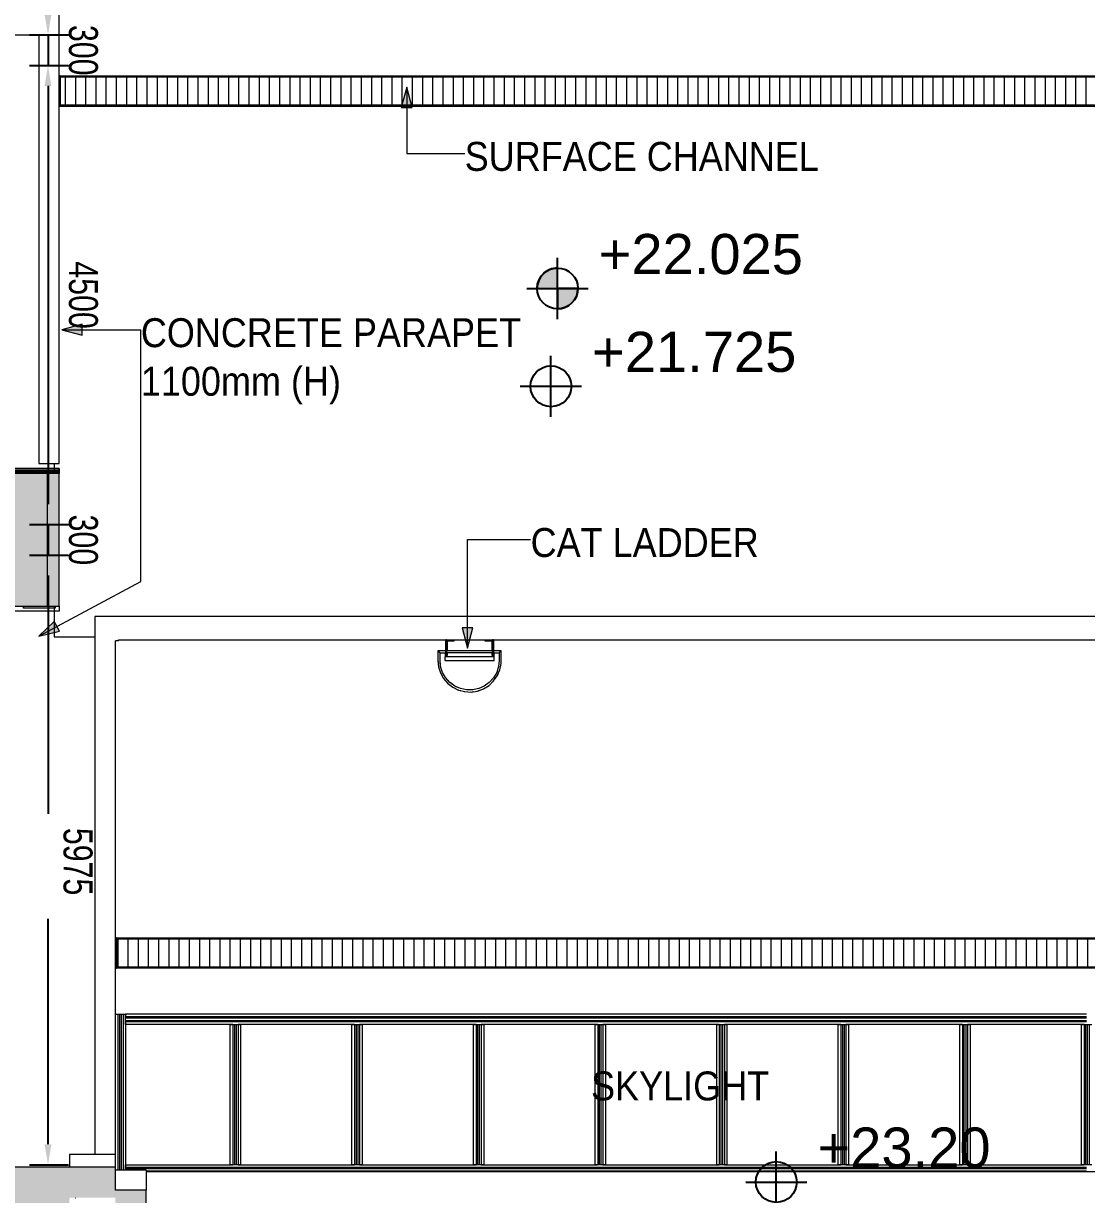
# Model space of a CAD drawing. Header units: millimetres. Extents: x 4021 to 183614, y -11746 to 71065.
# Drawn here: x 62988 to 73404, y 34139 to 45620 of the extents above; entities that cross this region are included whole.
import ezdxf

# ---------------------------------------------------------------- set-up
doc = ezdxf.new("R2010")
doc.units = ezdxf.units.MM
for name, color, linetype, lineweight in [('A-ANNO-DIMS', 211, 'Continuous', 5), ('A-ANNO-NOTE', 131, 'Continuous', 25), ('A-COLS', 52, 'Continuous', 20), ('A-DETL-GENF', 92, 'Continuous', 20), ('A-DETL-THIN', 151, 'Continuous', 9), ('A-FLOR', 192, 'Continuous', 9), ('A-GLAZ-CURT', 52, 'Continuous', 20), ('A-GLAZ-CWMG', 51, 'Continuous', 20), ('A-ROOF', 132, 'Continuous', 9), ('G-ANNO-TEXT', 231, 'Continuous', 5), ('Q-CASE', 31, 'Continuous', 20)]:
    doc.layers.add(name, color=color, linetype=linetype, lineweight=lineweight)
doc.styles.add('Arial', font='arial.ttf', dxfattribs={"height": 393.413174})
doc.styles.add('Swis721 BT_1', font='swiss.ttf', dxfattribs={"width": 0.89, "height": 283.821263})
doc.styles.add('Swis721 BT_3', font='swiss.ttf', dxfattribs={"width": 0.75, "height": 283.821263})
doc.dimstyles.new('DLN_1_5mm', dxfattribs={"dimscale": 304.8, "dimtxt": 300, "dimasz": 0.656168, "dimexe": 0.656168, "dimexo": 0.0625, "dimgap": 0.656168, "dimtad": 1, "dimdec": 0, "dimzin": 0, "dimdsep": 46, "dimtxsty": 'Swis721 BT_3', "dimsah": 1, "dimcen": 0.09, "dimadec": 0, "dimazin": 0, "dimtfac": 1, "dimtdec": 4, "dimtix": 1, "dimtmove": 0, "dimatfit": 3, "dimfxl": 0.656168, "dimfxlon": 1, "dimtvp": 1, "dimtolj": 1, "dimtzin": 0, "dimarcsym": 2})
doc.dimstyles.new('DLN_1_5mm_6', dxfattribs={"dimscale": 304.8, "dimtxt": 300, "dimasz": 0.656168, "dimexe": 0.656168, "dimexo": 0.0625, "dimgap": 0.656168, "dimtad": 1, "dimdec": 0, "dimzin": 0, "dimdsep": 46, "dimtxsty": 'Swis721 BT_3', "dimsah": 1, "dimcen": 0.09, "dimadec": 0, "dimazin": 0, "dimtfac": 1, "dimtdec": 4, "dimtix": 1, "dimtmove": 2, "dimatfit": 3, "dimfxl": 0.656168, "dimfxlon": 1, "dimtvp": 1, "dimtolj": 1, "dimtzin": 0, "dimarcsym": 2})

# ---------------------------------------------------------------- blocks, each defined once
blk = doc.blocks.new('Rectangular Mullion - DLN_FRAME-12654483-Copy of COLOUR_R_F')
at = {"layer": 'A-GLAZ-CWMG', "lineweight": 15}
for p, q in [((63889, 35907), (63914, 35907)), ((63914, 35907), (63929, 35907)), ((63914, 35907), (63914, 34379)), ((63929, 35907), (63949, 35907)), ((63929, 35907), (63929, 34379)), ((63949, 35907), (63964, 35907)), ((63949, 34379), (63949, 35907)), ((63964, 35907), (63989, 35907)), ((63964, 35907), (63964, 34379)), ((63989, 35907), (63989, 35882)), ((63989, 35832), (63989, 35807)), ((63989, 34432), (63989, 34407))]:
    blk.add_line(p, q, dxfattribs=at)
blk = doc.blocks.new('System Panel - _DLN__12_12mm laminated clear glass 3-12654484-Copy of COLOUR_R_F')
at = {"layer": 'A-GLAZ-CURT', "lineweight": 15}
for p, q in [((82883, 35807), (81792, 35807)), ((81792, 35807), (81792, 34432)), ((82883, 34432), (82883, 35807)), ((81792, 34432), (82883, 34432))]:
    blk.add_line(p, q, dxfattribs=at)
blk = doc.blocks.new('Rectangular Mullion - DLN_FRAME-11282504-Copy of COLOUR_R_F')
at = {"layer": 'A-GLAZ-CWMG', "lineweight": 15}
for p, q in [((81742, 34407), (82933, 34407)), ((82933, 34392), (81742, 34392)), ((81742, 34372), (82933, 34372)), ((81767, 34432), (81792, 34432)), ((82883, 34432), (82908, 34432))]:
    blk.add_line(p, q, dxfattribs=at)
blk = doc.blocks.new('Rectangular Mullion - DLN_FRAME-12654481-Copy of COLOUR_R_F')
at = {"layer": 'A-GLAZ-CWMG', "lineweight": 15}
for p, q in [((81692, 35807), (81717, 35807)), ((81717, 35807), (81732, 35807)), ((81717, 35807), (81717, 34432)), ((81732, 35807), (81752, 35807)), ((81732, 35807), (81732, 34432)), ((81752, 35807), (81767, 35807)), ((81752, 34432), (81752, 35807)), ((81767, 35807), (81792, 35807)), ((81767, 35807), (81767, 34432)), ((81717, 34432), (81692, 34432)), ((81732, 34432), (81717, 34432)), ((81752, 34432), (81732, 34432)), ((81767, 34432), (81752, 34432)), ((81792, 34432), (81767, 34432))]:
    blk.add_line(p, q, dxfattribs=at)
blk = doc.blocks.new('System Panel - _DLN__12_12mm laminated clear glass 3-13211190-Copy of COLOUR_R_F')
at = {"layer": 'A-GLAZ-CURT', "lineweight": 15}
for p, q in [((65015, 35807), (63989, 35807)), ((63989, 35807), (63989, 34432)), ((65015, 34432), (65015, 35807)), ((63989, 34432), (65015, 34432))]:
    blk.add_line(p, q, dxfattribs=at)
blk = doc.blocks.new('Rectangular Mullion - DLN_FRAME-V3-Copy of COLOUR_R_F')
at = {"layer": 'A-GLAZ-CWMG', "lineweight": 15}
for p, q in [((68639, 34407), (69830, 34407)), ((69830, 34392), (68639, 34392)), ((68639, 34372), (69830, 34372)), ((68664, 34432), (68689, 34432)), ((69780, 34432), (69805, 34432))]:
    blk.add_line(p, q, dxfattribs=at)
blk = doc.blocks.new('Rectangular Mullion - DLN_FRAME-13211191-Copy of COLOUR_R_F')
at = {"layer": 'A-GLAZ-CWMG', "lineweight": 15}
for p, q in [((63989, 34407), (63989, 34432)), ((63989, 34392), (63989, 34407)), ((63989, 34407), (65065, 34407)), ((63989, 34379), (63989, 34392)), ((65065, 34392), (63989, 34392)), ((64189, 34372), (65065, 34372)), ((65015, 34432), (65040, 34432))]:
    blk.add_line(p, q, dxfattribs=at)
blk = doc.blocks.new('Rectangular Mullion - DLN_FRAME-V1-Copy of COLOUR_R_F')
at = {"layer": 'A-GLAZ-CWMG', "lineweight": 15}
for p, q in [((80551, 35907), (79360, 35907)), ((80551, 35882), (79360, 35882)), ((80551, 35867), (79360, 35867)), ((79360, 35847), (80551, 35847)), ((80551, 35832), (79360, 35832)), ((79410, 35807), (79385, 35807)), ((80526, 35807), (80501, 35807))]:
    blk.add_line(p, q, dxfattribs=at)
blk = doc.blocks.new('Rectangular Mullion - DLN_FRAME-V4-Copy of COLOUR_R_F')
at = {"layer": 'A-GLAZ-CWMG', "lineweight": 15}
for p, q in [((69830, 35907), (68639, 35907)), ((69830, 35882), (68639, 35882)), ((69830, 35867), (68639, 35867)), ((68639, 35847), (69830, 35847)), ((69830, 35832), (68639, 35832)), ((68689, 35807), (68664, 35807)), ((69805, 35807), (69780, 35807))]:
    blk.add_line(p, q, dxfattribs=at)
blk = doc.blocks.new('Rectangular Mullion - DLN_FRAME-13211192-Copy of COLOUR_R_F')
at = {"layer": 'A-GLAZ-CWMG', "lineweight": 15}
for p, q in [((63989, 35882), (63989, 35907)), ((65065, 35907), (63989, 35907)), ((63989, 35867), (63989, 35882)), ((65065, 35882), (63989, 35882)), ((63989, 35847), (63989, 35867)), ((65065, 35867), (63989, 35867)), ((63989, 35832), (63989, 35847)), ((63989, 35847), (65065, 35847)), ((63989, 35807), (63989, 35832)), ((65065, 35832), (63989, 35832)), ((65040, 35807), (65015, 35807))]:
    blk.add_line(p, q, dxfattribs=at)
blk = doc.blocks.new('DLN-Surface Channel-L1 - 300x200 _WD_-16641021-Copy of COLOUR_R_F')
at = {"layer": 'Q-CASE', "lineweight": 9}
h = blk.add_hatch(dxfattribs=at)
h.set_pattern_fill('FP_1', color=256, style=0, pattern_type=2)
h.set_pattern_definition([(270, (15, 0), (-100, -6e-15), [])])
h.paths.add_polyline_path([(-20290, 15), (15, 15), (285, 285), (-20290, 285)], flags=0)
at = {"layer": 'Q-CASE'}
for p, q in [((-20290, 300), (-20300, 300)), ((-20290, 300), (-20290, 0)), ((-20290, 290), (-20290, 300)), ((-20290, 300), (300, 300)), ((-20290, 290), (290, 290)), ((285, 285), (-20290, 285)), ((-20290, 285), (-20290, 15)), ((-20300, 0), (-20290, 0)), ((-20290, 15), (15, 15)), ((-20290, 0), (-20290, 10)), ((-20290, 10), (10, 10)), ((0, 0), (-20290, 0))]:
    blk.add_line(p, q, dxfattribs=at)
blk = doc.blocks.new('DLN-Surface Channel-S1 - 300x150 _WD_-10711974-Copy of COLOUR_R_F')
at = {"layer": 'Q-CASE', "lineweight": 9}
h = blk.add_hatch(dxfattribs=at)
h.set_pattern_fill('FP_3', color=256, style=0, pattern_type=2)
h.set_pattern_definition([(270, (0, 609.6), (100, 6e-15), [])])
h.paths.add_polyline_path([(-11440, -135), (11440, -135), (11440, 135), (-11440, 135)], flags=0)
at = {"layer": 'Q-CASE'}
for p, q in [((-11440, 150), (-11450, 150)), ((-11440, 150), (-11440, -150)), ((-11440, 140), (-11440, 150)), ((-11440, 150), (11440, 150)), ((-11440, 140), (11440, 140)), ((-11440, -135), (-11440, 135)), ((11440, 135), (-11440, 135)), ((-11450, -150), (-11440, -150)), ((-11440, -135), (11440, -135)), ((-11440, -150), (-11440, -140)), ((11440, -140), (-11440, -140)), ((-11440, -150), (11440, -150))]:
    blk.add_line(p, q, dxfattribs=at)
blk = doc.blocks.new('Roofs 2 - Roofs 1-6526788-Copy of COLOUR_R_F')
at = {"layer": 'A-ROOF'}
for p, q in [((64189, 34379), (63889, 34379)), ((64189, 34379), (64189, 34182)), ((63889, 33907), (63889, 31082)), ((64189, 33907), (64189, 30632)), ((64189, 30632), (63889, 30632))]:
    blk.add_line(p, q, dxfattribs=at)
blk = doc.blocks.new('Rectangular Mullion - DLN_6 x 40mm _WD_-12579959-Copy of COLOUR_R_F')
at = {"layer": 'A-GLAZ-CWMG'}
for p, q in [((62989, 41227), (62989, 41207)), ((62989, 41207), (62989, 41227)), ((62989, 41227), (63199, 41227)), ((63199, 41227), (62989, 41227)), ((63199, 41227), (63199, 41207)), ((63199, 41207), (63199, 41227))]:
    blk.add_line(p, q, dxfattribs=at)
blk = doc.blocks.new('Rectangular Mullion - DLN_6 x 40mm _WD_-18401393-Copy of COLOUR_R_F')
at = {"layer": 'A-GLAZ-CWMG'}
for p, q in [((62989, 39907), (62989, 39887)), ((62989, 39887), (62989, 39907)), ((63299, 39887), (62989, 39887)), ((63299, 39887), (62989, 39887)), ((63299, 39907), (63299, 39887)), ((63299, 39887), (63299, 39907))]:
    blk.add_line(p, q, dxfattribs=at)
blk = doc.blocks.new('Floors 1 - Floors 1-12654127-Copy of COLOUR_R_F')
at = {"layer": 'A-FLOR'}
for p, q in [((60647, 41257), (60647, 41227)), ((60647, 41227), (60647, 41257)), ((63339, 41257), (60647, 41257)), ((60647, 41257), (63339, 41257)), ((60647, 41227), (60647, 41240)), ((60647, 41240), (60647, 41230)), ((60647, 41240), (63289, 41240)), ((60647, 41240), (63339, 41240)), ((60647, 41230), (60647, 41227)), ((60647, 41230), (60647, 41227)), ((60647, 41227), (60647, 41230)), ((63289, 41230), (60647, 41230)), ((60647, 41230), (63339, 41230)), ((60647, 41227), (60647, 41217)), ((60647, 41217), (60647, 41227)), ((60647, 41227), (60647, 41217)), ((60647, 41207), (60647, 41227)), ((60647, 41227), (60647, 41217)), ((60647, 41217), (60647, 41227)), ((60647, 41217), (60647, 41207)), ((60647, 41217), (60647, 41207)), ((60647, 41207), (60647, 41217)), ((60647, 41217), (60689, 41217)), ((60647, 41217), (60689, 41217)), ((60689, 41217), (60729, 41217)), ((60689, 41217), (60729, 41217)), ((60729, 41217), (61549, 41217)), ((60729, 41217), (61549, 41217)), ((61549, 41217), (61589, 41217)), ((61549, 41217), (61589, 41217)), ((61589, 41217), (62249, 41217)), ((61589, 41217), (62249, 41217)), ((62249, 41217), (62289, 41217)), ((62249, 41217), (62289, 41217)), ((62289, 41217), (62949, 41217)), ((62289, 41217), (62949, 41217)), ((62949, 41217), (62989, 41217)), ((62949, 41217), (62989, 41217)), ((62989, 41217), (63199, 41217)), ((62989, 41217), (63199, 41217)), ((63199, 41217), (63339, 41217)), ((63199, 41217), (63339, 41217)), ((63339, 41257), (63339, 41207)), ((63339, 41217), (63339, 41257)), ((63339, 41240), (63339, 41217)), ((63339, 41217), (63339, 41230)), ((63339, 41207), (63339, 41217))]:
    blk.add_line(p, q, dxfattribs=at)
blk = doc.blocks.new('DLN_Cat Ladder - 750x750x3150 _WDH_-14687367-Copy of COLOUR_R_F')
at = {"layer": 'Q-CASE', "lineweight": 15}
for p, q in [((-189, -699), (-189, -600)), ((-180, -600), (-189, -600)), ((-180, -600), (-180, -699)), ((-171, -708), (-171, -609)), ((-171, -609), (-105, -609)), ((-105, -609), (-105, -600)), ((195, -600), (195, -609)), ((195, -609), (261, -609)), ((261, -609), (261, -708)), ((270, -699), (270, -600)), ((279, -600), (270, -600)), ((279, -600), (279, -699)), ((-265, -707), (-265, -802)), ((-189, -707), (-265, -707)), ((-265, -802), (-261, -840)), ((-265, -802), (-261, -840)), ((-265, -802), (-261, -840)), ((-265, -802), (-261, -840)), ((-265, -802), (-261, -840)), ((-265, -802), (-261, -840)), ((-265, -802), (-261, -840)), ((-265, -802), (-261, -840)), ((-265, -802), (-261, -840)), ((-245, -802), (-245, -727)), ((-245, -727), (-189, -727)), ((-241, -844), (-245, -802)), ((-241, -844), (-245, -802)), ((-241, -844), (-245, -802)), ((-241, -844), (-245, -802)), ((-241, -844), (-245, -802)), ((-241, -844), (-245, -802)), ((-241, -844), (-245, -802)), ((-241, -844), (-245, -802)), ((-241, -844), (-245, -802)), ((287, -767), (-197, -767)), ((-197, -767), (-197, -802)), ((-197, -802), (287, -802)), ((-194, -727), (-194, -767)), ((-189, -749), (-189, -699)), ((-189, -748), (-189, -767)), ((-189, -749), (-180, -749)), ((-180, -699), (-180, -749)), ((270, -707), (-180, -707)), ((-180, -726), (270, -726)), ((-180, -748), (-180, -749)), ((-180, -749), (-171, -749)), ((-171, -749), (-171, -726)), ((261, -726), (261, -749)), ((261, -749), (270, -749)), ((270, -749), (270, -699)), ((270, -749), (270, -748)), ((270, -749), (279, -749)), ((279, -699), (279, -749)), ((355, -707), (279, -707)), ((279, -727), (335, -727)), ((279, -727), (335, -727)), ((279, -727), (335, -727)), ((279, -727), (335, -727)), ((279, -727), (335, -727)), ((279, -727), (335, -727)), ((279, -727), (335, -727)), ((279, -727), (335, -727)), ((279, -727), (335, -727)), ((279, -727), (335, -727)), ((279, -767), (279, -748)), ((284, -767), (284, -727)), ((287, -802), (287, -767)), ((335, -802), (328, -862)), ((335, -802), (328, -862)), ((335, -802), (328, -862)), ((335, -802), (328, -862)), ((335, -802), (328, -862)), ((335, -802), (328, -862)), ((335, -802), (328, -862)), ((335, -802), (328, -862)), ((335, -802), (328, -862)), ((335, -727), (335, -802)), ((355, -802), (355, -707)), ((-259, -864), (-253, -883)), ((-259, -864), (-253, -883)), ((-259, -864), (-253, -883)), ((-259, -864), (-253, -883)), ((-259, -864), (-253, -883)), ((-259, -864), (-253, -883)), ((-259, -864), (-253, -883)), ((-259, -864), (-253, -883)), ((-259, -864), (-253, -883)), ((-229, -892), (-239, -862)), ((-229, -892), (-239, -862)), ((-229, -892), (-239, -862)), ((-229, -892), (-239, -862)), ((-229, -892), (-239, -862)), ((-229, -892), (-239, -862)), ((-229, -892), (-239, -862)), ((-229, -892), (-239, -862)), ((-229, -892), (-239, -862)), ((-240, -924), (-229, -944)), ((-240, -924), (-229, -944)), ((-240, -924), (-229, -944)), ((-240, -924), (-229, -944)), ((-240, -924), (-229, -944)), ((-240, -924), (-229, -944)), ((-240, -924), (-229, -944)), ((-240, -924), (-229, -944)), ((-240, -924), (-229, -944)), ((-205, -947), (-220, -919)), ((-205, -947), (-220, -919)), ((-205, -947), (-220, -919)), ((-205, -947), (-220, -919)), ((-205, -947), (-220, -919)), ((-205, -947), (-220, -919)), ((-205, -947), (-220, -919)), ((-205, -947), (-220, -919)), ((-205, -947), (-220, -919)), ((-169, -996), (-190, -972)), ((-169, -996), (-190, -972)), ((-169, -996), (-190, -972)), ((-169, -996), (-190, -972)), ((-169, -996), (-190, -972)), ((-169, -996), (-190, -972)), ((-169, -996), (-190, -972)), ((-169, -996), (-190, -972)), ((-169, -996), (-190, -972)), ((-124, -1036), (-150, -1017)), ((-124, -1036), (-150, -1017)), ((-124, -1036), (-150, -1017)), ((-124, -1036), (-150, -1017)), ((-124, -1036), (-150, -1017)), ((-124, -1036), (-150, -1017)), ((-124, -1036), (-150, -1017)), ((-124, -1036), (-150, -1017)), ((-124, -1036), (-150, -1017)), ((238, -1018), (189, -1053)), ((238, -1018), (189, -1053)), ((238, -1018), (189, -1053)), ((238, -1018), (189, -1053)), ((238, -1018), (189, -1053)), ((238, -1018), (189, -1053)), ((238, -1018), (189, -1053)), ((238, -1018), (189, -1053)), ((238, -1018), (189, -1053)), ((-72, -1066), (-101, -1053)), ((-72, -1066), (-101, -1053)), ((-72, -1066), (-101, -1053)), ((-72, -1066), (-101, -1053)), ((-72, -1066), (-101, -1053)), ((-72, -1066), (-101, -1053)), ((-72, -1066), (-101, -1053)), ((-72, -1066), (-101, -1053)), ((-72, -1066), (-101, -1053)), ((-14, -1084), (-45, -1078)), ((-14, -1084), (-45, -1078)), ((-14, -1084), (-45, -1078)), ((-14, -1084), (-45, -1078)), ((-14, -1084), (-45, -1078)), ((-14, -1084), (-45, -1078)), ((-14, -1084), (-45, -1078)), ((-14, -1084), (-45, -1078)), ((-14, -1084), (-45, -1078)), ((46, -1090), (14, -1090)), ((46, -1090), (14, -1090)), ((46, -1090), (14, -1090)), ((46, -1090), (14, -1090)), ((46, -1090), (14, -1090)), ((46, -1090), (14, -1090)), ((46, -1090), (14, -1090)), ((46, -1090), (14, -1090)), ((46, -1090), (14, -1090)), ((107, -1084), (75, -1090)), ((107, -1084), (75, -1090)), ((107, -1084), (75, -1090)), ((107, -1084), (75, -1090)), ((107, -1084), (75, -1090)), ((107, -1084), (75, -1090)), ((107, -1084), (75, -1090)), ((107, -1084), (75, -1090)), ((107, -1084), (75, -1090)), ((164, -1064), (134, -1078)), ((164, -1064), (134, -1078)), ((164, -1064), (134, -1078)), ((164, -1064), (134, -1078)), ((164, -1064), (134, -1078)), ((164, -1064), (134, -1078)), ((164, -1064), (134, -1078)), ((164, -1064), (134, -1078)), ((164, -1064), (134, -1078))]:
    blk.add_line(p, q, dxfattribs=at)
at = {"layer": 'Q-CASE', "lineweight": 15, "flags": 128}
for points in [[(-265, -802), (-259, -864), (-240, -924), (-210, -979), (-169, -1027), (-119, -1065), (-63, -1093), (-2, -1108), (61, -1112), (123, -1102), (182, -1080), (235, -1047), (280, -1003), (316, -952), (341, -894), (353, -832), (355, -802)], [(335, -802), (328, -862), (310, -920), (279, -973), (238, -1018), (189, -1053), (134, -1078), (74, -1090), (14, -1090), (-46, -1078), (-101, -1053), (-150, -1017), (-191, -971), (-221, -919), (-239, -861), (-245, -802)], [(350, -848), (353, -832), (355, -802)], [(350, -848), (353, -832), (355, -802)], [(350, -848), (353, -832), (355, -802)], [(350, -848), (353, -832), (355, -802)], [(350, -848), (353, -832), (355, -802)], [(350, -848), (353, -832), (355, -802)], [(350, -848), (353, -832), (355, -802)], [(350, -848), (353, -832), (355, -802)], [(350, -848), (353, -832), (355, -802)], [(335, -907), (341, -894), (344, -879)], [(335, -907), (341, -894), (344, -879)], [(335, -907), (341, -894), (344, -879)], [(335, -907), (341, -894), (344, -879)], [(335, -907), (341, -894), (344, -879)], [(335, -907), (341, -894), (344, -879)], [(335, -907), (341, -894), (344, -879)], [(335, -907), (341, -894), (344, -879)], [(335, -907), (341, -894), (344, -879)], [(-211, -977), (-210, -979), (-194, -997)], [(-211, -977), (-210, -979), (-194, -997)], [(-211, -977), (-210, -979), (-194, -997)], [(-211, -977), (-210, -979), (-194, -997)], [(-211, -977), (-210, -979), (-194, -997)], [(-211, -977), (-210, -979), (-194, -997)], [(-211, -977), (-210, -979), (-194, -997)], [(-211, -977), (-210, -979), (-194, -997)], [(-211, -977), (-210, -979), (-194, -997)], [(-171, -1024), (-169, -1027), (-150, -1041)], [(-171, -1024), (-169, -1027), (-150, -1041)], [(-171, -1024), (-169, -1027), (-150, -1041)], [(-171, -1024), (-169, -1027), (-150, -1041)], [(-171, -1024), (-169, -1027), (-150, -1041)], [(-171, -1024), (-169, -1027), (-150, -1041)], [(-171, -1024), (-169, -1027), (-150, -1041)], [(-171, -1024), (-169, -1027), (-150, -1041)], [(-171, -1024), (-169, -1027), (-150, -1041)], [(272, -1012), (280, -1003), (290, -989)], [(272, -1012), (280, -1003), (290, -989)], [(272, -1012), (280, -1003), (290, -989)], [(272, -1012), (280, -1003), (290, -989)], [(272, -1012), (280, -1003), (290, -989)], [(272, -1012), (280, -1003), (290, -989)], [(272, -1012), (280, -1003), (290, -989)], [(272, -1012), (280, -1003), (290, -989)], [(272, -1012), (280, -1003), (290, -989)], [(309, -962), (316, -952), (323, -936)], [(309, -962), (316, -952), (323, -936)], [(309, -962), (316, -952), (323, -936)], [(309, -962), (316, -952), (323, -936)], [(309, -962), (316, -952), (323, -936)], [(309, -962), (316, -952), (323, -936)], [(309, -962), (316, -952), (323, -936)], [(309, -962), (316, -952), (323, -936)], [(309, -962), (316, -952), (323, -936)], [(-123, -1062), (-119, -1065), (-98, -1075)], [(-123, -1062), (-119, -1065), (-98, -1075)], [(-123, -1062), (-119, -1065), (-98, -1075)], [(-123, -1062), (-119, -1065), (-98, -1075)], [(-123, -1062), (-119, -1065), (-98, -1075)], [(-123, -1062), (-119, -1065), (-98, -1075)], [(-123, -1062), (-119, -1065), (-98, -1075)], [(-123, -1062), (-119, -1065), (-98, -1075)], [(-123, -1062), (-119, -1065), (-98, -1075)], [(-68, -1090), (-63, -1093), (-41, -1098)], [(-68, -1090), (-63, -1093), (-41, -1098)], [(-68, -1090), (-63, -1093), (-41, -1098)], [(-68, -1090), (-63, -1093), (-41, -1098)], [(-68, -1090), (-63, -1093), (-41, -1098)], [(-68, -1090), (-63, -1093), (-41, -1098)], [(-68, -1090), (-63, -1093), (-41, -1098)], [(-68, -1090), (-63, -1093), (-41, -1098)], [(-68, -1090), (-63, -1093), (-41, -1098)], [(-9, -1107), (-2, -1108), (20, -1110)], [(-9, -1107), (-2, -1108), (20, -1110)], [(-9, -1107), (-2, -1108), (20, -1110)], [(-9, -1107), (-2, -1108), (20, -1110)], [(-9, -1107), (-2, -1108), (20, -1110)], [(-9, -1107), (-2, -1108), (20, -1110)], [(-9, -1107), (-2, -1108), (20, -1110)], [(-9, -1107), (-2, -1108), (20, -1110)], [(-9, -1107), (-2, -1108), (20, -1110)], [(53, -1111), (61, -1112), (82, -1108)], [(53, -1111), (61, -1112), (82, -1108)], [(53, -1111), (61, -1112), (82, -1108)], [(53, -1111), (61, -1112), (82, -1108)], [(53, -1111), (61, -1112), (82, -1108)], [(53, -1111), (61, -1112), (82, -1108)], [(53, -1111), (61, -1112), (82, -1108)], [(53, -1111), (61, -1112), (82, -1108)], [(53, -1111), (61, -1112), (82, -1108)], [(114, -1103), (123, -1102), (142, -1095)], [(114, -1103), (123, -1102), (142, -1095)], [(114, -1103), (123, -1102), (142, -1095)], [(114, -1103), (123, -1102), (142, -1095)], [(114, -1103), (123, -1102), (142, -1095)], [(114, -1103), (123, -1102), (142, -1095)], [(114, -1103), (123, -1102), (142, -1095)], [(114, -1103), (123, -1102), (142, -1095)], [(114, -1103), (123, -1102), (142, -1095)], [(173, -1083), (182, -1080), (198, -1070)], [(173, -1083), (182, -1080), (198, -1070)], [(173, -1083), (182, -1080), (198, -1070)], [(173, -1083), (182, -1080), (198, -1070)], [(173, -1083), (182, -1080), (198, -1070)], [(173, -1083), (182, -1080), (198, -1070)], [(173, -1083), (182, -1080), (198, -1070)], [(173, -1083), (182, -1080), (198, -1070)], [(173, -1083), (182, -1080), (198, -1070)], [(226, -1052), (235, -1047), (248, -1034)], [(226, -1052), (235, -1047), (248, -1034)], [(226, -1052), (235, -1047), (248, -1034)], [(226, -1052), (235, -1047), (248, -1034)], [(226, -1052), (235, -1047), (248, -1034)], [(226, -1052), (235, -1047), (248, -1034)], [(226, -1052), (235, -1047), (248, -1034)], [(226, -1052), (235, -1047), (248, -1034)], [(226, -1052), (235, -1047), (248, -1034)]]:
    blk.add_lwpolyline(points, dxfattribs=at)
at = {"layer": 'Q-CASE', "lineweight": 15}
for points, knots in [([(-246, -727), (-246, -727), (-246, -726), (-247, -726), (-247, -725), (-248, -725), (-248, -724), (-249, -723), (-250, -722), (-251, -721), (-251, -721), (-252, -720), (-253, -720), (-253, -719), (-254, -718), (-255, -718), (-255, -717), (-256, -716), (-257, -716), (-257, -715), (-258, -714), (-259, -714), (-259, -713), (-260, -713), (-260, -712), (-261, -711), (-262, -711), (-262, -710), (-263, -709), (-263, -709), (-264, -708), (-265, -708), (-265, -707), (-265, -707), (-265, -707)], [0.0833333, 0.0833333, 0.0833333, 0.0833333, 0.125, 0.1666667, 0.2083333, 0.2291667, 0.25, 0.2916667, 0.3333333, 0.3541667, 0.375, 0.3958333, 0.4166667, 0.4375, 0.4583333, 0.4791667, 0.5, 0.5208333, 0.5416667, 0.5625, 0.5833333, 0.6041667, 0.625, 0.6458333, 0.6666667, 0.6875, 0.7083333, 0.75, 0.7708333, 0.7916667, 0.8333333, 0.875, 0.9166667, 1, 1, 1, 1]), ([(335, -727), (335, -727), (335, -727), (335, -726), (336, -726), (337, -725), (337, -725), (338, -724), (339, -723), (340, -722), (340, -721), (341, -721), (341, -720), (342, -720), (343, -719), (343, -718), (344, -718), (345, -717), (345, -716), (346, -716), (347, -715), (347, -714), (348, -714), (349, -713), (349, -713), (350, -712), (350, -711), (351, -711), (352, -710), (352, -709), (353, -709), (353, -708), (354, -708), (355, -707), (355, -707), (355, -707)], [0, 0, 0, 0, 0.083333, 0.125, 0.166667, 0.208333, 0.229167, 0.25, 0.291667, 0.333333, 0.354167, 0.375, 0.395833, 0.416667, 0.4375, 0.458333, 0.479167, 0.5, 0.520833, 0.541667, 0.5625, 0.583333, 0.604167, 0.625, 0.645833, 0.666667, 0.6875, 0.708333, 0.75, 0.770833, 0.791667, 0.833333, 0.875, 0.916667, 1, 1, 1, 1])]:
    blk.add_open_spline(points, degree=3, knots=knots, dxfattribs=at)
blk.add_open_spline([(-245, -727), (-245, -727), (-245, -727), (-246, -727)], degree=3, dxfattribs=at)
blk = doc.blocks.new('DLN_Slab Level Mark - FFL-2mm_Type 2-2670450-Copy of COLOUR_R_F')
at = {"layer": 'A-ANNO-NOTE', "lineweight": 5}
h = blk.add_hatch(color=256, dxfattribs=at)
edge = h.paths.add_edge_path(flags=0)
edge.add_arc((0, 0), 1, 0, 90, ccw=False)
edge.add_line((1, 0), (0, 0))
edge.add_line((0, 0), (0, 1))
h = blk.add_hatch(color=256, dxfattribs=at)
edge = h.paths.add_edge_path(flags=0)
edge.add_arc((0, 0), 1, 180, 270, ccw=False)
edge.add_line((-1, 0), (0, 0))
edge.add_line((0, 0), (0, -1))
at = {"layer": 'A-ANNO-NOTE'}
for p, q in [((0, 1.5), (0, -1.5)), ((0, 1), (0, 0)), ((0, 0), (-1, 0)), ((0, -1), (0, 0)), ((0, 0), (1, 0)), ((-1.5, 0), (1.5, 0))]:
    blk.add_line(p, q, dxfattribs=at)
blk.add_circle((0, 0), 1, dxfattribs=at)
for start, end in [(360, 90), (180, 270)]:
    blk.add_arc((0, 0), 1, start, end, dxfattribs=at)
blk = doc.blocks.new('DLN_Slab Level Mark - SSL-2mm_Type 2-2670448-Copy of COLOUR_R_F')
at = {"layer": 'A-ANNO-NOTE'}
for p, q in [((0, 1.5), (0, -1.5)), ((-1.5, 0), (1.5, 0))]:
    blk.add_line(p, q, dxfattribs=at)
blk.add_circle((0, 0), 1, dxfattribs=at)
blk = doc.blocks.new('DIMBLOCK92-Copy of COLOUR_R_F')
at = {"layer": 'A-ANNO-DIMS', "color": 0, "lineweight": -2, "transparency": 16777216}
for p, q in [((63229, 45707), (63229, 45907)), ((63048, 45507), (63429, 45507)), ((63229, 45507), (63229, 45207)), ((63048, 45207), (63429, 45207)), ((63229, 45007), (63229, 44807))]:
    blk.add_line(p, q, dxfattribs=at)
at = {"layer": 'A-ANNO-DIMS', "color": 0, "transparency": 16777216}
for points in [[(63195, 45707), (63262, 45707), (63229, 45507)], [(63195, 45007), (63262, 45007), (63229, 45207)]]:
    blk.add_solid(points, dxfattribs=at)
at = {"layer": 'Defpoints', "color": 0, "transparency": 16777216}
for p in [(63029, 45507), (63029, 45207), (63229, 45207)]:
    blk.add_point(p, dxfattribs=at)
at = {"layer": 'A-ANNO-DIMS', "color": 0, "transparency": 16777216, "insert": (63574, 45357), "char_height": 283.8, "width": 565.71, "attachment_point": 5, "rotation": 270, "style": 'Swis721 BT_3'}
blk.add_mtext('\\A1;300', dxfattribs=at)
blk = doc.blocks.new('DIMBLOCK93-Copy of COLOUR_R_F')
at = {"layer": 'A-ANNO-DIMS', "color": 0, "lineweight": -2, "transparency": 16777216}
for p, q in [((63048, 45207), (63429, 45207)), ((63229, 45007), (63229, 40907)), ((63048, 40707), (63429, 40707))]:
    blk.add_line(p, q, dxfattribs=at)
at = {"layer": 'A-ANNO-DIMS', "color": 0, "transparency": 16777216}
for points in [[(63195, 45007), (63262, 45007), (63229, 45207)], [(63195, 40907), (63262, 40907), (63229, 40707)]]:
    blk.add_solid(points, dxfattribs=at)
at = {"layer": 'Defpoints', "color": 0, "transparency": 16777216}
for p in [(63029, 45207), (63029, 40707), (63229, 40707)]:
    blk.add_point(p, dxfattribs=at)
at = {"layer": 'A-ANNO-DIMS', "color": 0, "transparency": 16777216, "insert": (63574, 42957), "char_height": 283.8, "width": 754.29, "attachment_point": 5, "rotation": 270, "style": 'Swis721 BT_3'}
blk.add_mtext('\\A1;4500', dxfattribs=at)
blk = doc.blocks.new('DIMBLOCK94-Copy of COLOUR_R_F')
at = {"layer": 'A-ANNO-DIMS', "color": 0, "lineweight": -2, "transparency": 16777216}
for p, q in [((63229, 40907), (63229, 41107)), ((63048, 40707), (63429, 40707)), ((63229, 40707), (63229, 40407)), ((63048, 40407), (63429, 40407)), ((63229, 40207), (63229, 40007))]:
    blk.add_line(p, q, dxfattribs=at)
at = {"layer": 'A-ANNO-DIMS', "color": 0, "transparency": 16777216}
for points in [[(63195, 40907), (63262, 40907), (63229, 40707)], [(63195, 40207), (63262, 40207), (63229, 40407)]]:
    blk.add_solid(points, dxfattribs=at)
at = {"layer": 'Defpoints', "color": 0, "transparency": 16777216}
for p in [(63029, 40707), (63029, 40407), (63229, 40407)]:
    blk.add_point(p, dxfattribs=at)
at = {"layer": 'A-ANNO-DIMS', "color": 0, "transparency": 16777216, "insert": (63574, 40557), "char_height": 283.8, "width": 565.71, "attachment_point": 5, "rotation": 270, "style": 'Swis721 BT_3'}
blk.add_mtext('\\A1;300', dxfattribs=at)
blk = doc.blocks.new('DIMBLOCK95-Copy of COLOUR_R_F')
at = {"layer": 'A-ANNO-DIMS', "color": 0, "lineweight": -2, "transparency": 16777216}
for p, q in [((63048, 40407), (63429, 40407)), ((63229, 40207), (63229, 37872)), ((63229, 34632), (63229, 36842)), ((63048, 34432), (63429, 34432))]:
    blk.add_line(p, q, dxfattribs=at)
at = {"layer": 'A-ANNO-DIMS', "color": 0, "transparency": 16777216}
for points in [[(63195, 40207), (63262, 40207), (63229, 40407)], [(63195, 34632), (63262, 34632), (63229, 34432)]]:
    blk.add_solid(points, dxfattribs=at)
at = {"layer": 'Defpoints', "color": 0, "transparency": 16777216}
for p in [(63029, 40407), (63029, 34432), (63229, 34432)]:
    blk.add_point(p, dxfattribs=at)
at = {"layer": 'A-ANNO-DIMS', "color": 0, "transparency": 16777216, "insert": (63665, 37734), "char_height": 283.8, "width": 754.29, "attachment_point": 1, "rotation": 270, "line_spacing_factor": 1.00667, "style": 'Swis721 BT_3'}
blk.add_mtext('\\A1;5975', dxfattribs=at)

msp = doc.modelspace()

# ---------------------------------------------------------------- hatches: boundary and pattern name
at = {"layer": 'A-COLS', "lineweight": 9}
h = msp.add_hatch(dxfattribs=at)
h.set_pattern_fill('FP_4', color=10, style=0, pattern_type=2)
h.set_pattern_definition([(50, (0, 0), (1457.472, -127.512), [152.4, -1676.4]), (355, (0, 0), (-281.942, 1528.454), [121.92, -1341.12]), (100.451, (121.5, -10.6), (1175.54, 1400.933), [129.52, -1424.72]), (46.184, (0, 406.4), (2168.632, -336.34), [228.6, -2514.6]), (96.636, (180.7, 378.4), (1899.22, 1979.42), [194.28, -2137.08]), (351.184, (0, 406.4), (1899.24, 1979.4), [182.88, -2011.68]), (21, (203.2, 304.8), (1212.915, -818.121), [152.4, -1676.4]), (326, (203.2, 304.8), (494.417, 1473.504), [121.92, -1341.12]), (71.451, (304.3, 236.6), (1707.337, 655.37), [129.52, -1424.72]), (37.5, (0, 0), (24.7094, 676.4402), [67.056, -1257.808, 67.056, -1294.384, -1346.2]), (37.5, (0, 0), (24.7094, 676.4402), [-2686.304, 67.056, -1279.144]), (7.5, (0, 0), (534.558, 801.444), [67.056, -709.168, 67.056, -1227.328, -513.08]), (7.5, (0, 0), (534.558, 801.444), [-2070.608, 67.056, -446.024]), (327.5, (-453.14, 0), (1084.7275, -45.8312), [67.056, -440.944, 67.056, -1517.904, -2103.12]), (327.5, (-453.14, 0), (1084.7275, -45.8312), [-2092.96, 67.056, -2036.064]), (317.5, (-656.3, 0), (1185.035, 203.414), [67.056, -593.344, 67.056, -985.52, -1493.52]), (317.5, (-656.3, 0), (1185.035, 203.414), [-1712.976, 67.056, -1426.464])])
h.paths.add_polyline_path([(63889.3, 33732.5), (63889.3, 34107.5), (63439.3, 34107.5), (63439.3, 33732.5), (63649.8, 33732.5)], flags=0)
h.paths.add_polyline_path([(63889.3, 34407.5), (63889.3, 34532.5), (63439.3, 34532.5), (63439.3, 34407.5), (63692.2, 34407.5)], flags=0)
at = {"layer": 'A-DETL-GENF'}
msp.add_hatch(color=7, dxfattribs=at).paths.add_polyline_path([(59864.5, 39907.5), (63339.3, 39907.5), (63339.3, 41207.5), (58504.5, 41207.5), (58504.5, 39907.5), (59667.5, 39907.5)], flags=0)
h = msp.add_hatch(color=7, dxfattribs=at)
h.paths.add_polyline_path([(63902, 33907.5), (64189.3, 33907.5), (64189.3, 34182.5), (63889.3, 34182.5), (63889.3, 34407.5), (37739.3, 34407.5), (37739.3, 33907.5), (40114.3, 33907.5), (40114.3, 34107.5), (40564.3, 34107.5), (40564.3, 33907.5), (52039.3, 33907.5), (52039.3, 34107.5), (52489.3, 34107.5), (52489.3, 33907.5), (63439.3, 33907.5), (63439.3, 34107.5), (63889.3, 34107.5), (63889.3, 33907.5)], flags=0)
h.paths.add_polyline_path([(49539.3, 34107.5), (49539.3, 34107.5), (48839.3, 34107.5)], flags=0)
at = {"layer": 'G-ANNO-TEXT'}
for points in [[(66743.7, 44994.6), (66690.1, 44794.6), (66797.3, 44794.6)], [(63364, 42617.4), (63564, 42563.8), (63564, 42671)], [(63139.1, 39614), (63340.7, 39661.2), (63290.1, 39755.7)], [(67338.7, 39495), (67392.3, 39695), (67285.1, 39695)]]:
    msp.add_hatch(color=130, dxfattribs=at).paths.add_polyline_path(points, flags=0)

# ---------------------------------------------------------------- linework, layer by layer
at = {"layer": 'A-COLS', "color": 250, "lineweight": 15}
for p, q in [((63889.3, 34532.5), (63439.3, 34532.5)), ((63439.3, 34532.5), (63439.3, 34407.5)), ((63889.3, 34407.5), (63889.3, 34532.5))]:
    msp.add_line(p, q, dxfattribs=at)
at = {"layer": 'A-DETL-THIN'}
for p, q in [((63339.3, 41207.5), (58504.5, 41207.5)), ((63221.8, 41207.5), (63221.8, 39907.5)), ((63339.3, 39907.5), (63339.3, 41207.5)), ((58504.5, 39907.5), (63339.3, 39907.5)), ((63889.3, 34407.5), (37739.3, 34407.5)), ((63889.3, 34182.5), (63889.3, 34407.5)), ((64189.3, 34182.5), (63889.3, 34182.5)), ((64189.3, 33907.5), (64189.3, 34182.5))]:
    msp.add_line(p, q, dxfattribs=at)
at = {"layer": 'A-FLOR'}
for p, q in [((63339.3, 41307.5), (63339.3, 51957.5)), ((37839.7, 45507.5), (63139.3, 45507.5)), ((63139.3, 45507.5), (63139.3, 41307.5)), ((63339.3, 45107.5), (86239.3, 45107.5)), ((86239.3, 44807.5), (63339.3, 44807.5)), ((60574.5, 41257.5), (63339.3, 41257.5)), ((63139.3, 41307.5), (63339.3, 41307.5)), ((63289.3, 41307.5), (63289.3, 41207.5)), ((63339.3, 41257.5), (63339.3, 41207.5)), ((63339.3, 39857.5), (60574.5, 39857.5)), ((63289.3, 39907.5), (63289.3, 39607.5)), ((63339.3, 39907.5), (63339.3, 39857.5)), ((86239.3, 39807.5), (63689.3, 39807.5)), ((63689.3, 39807.5), (63689.3, 34532.5)), ((63289.3, 39607.5), (63689.3, 39607.5)), ((63889.3, 34532.5), (63889.3, 39567.5)), ((63919.3, 39567.5), (63889.3, 39567.5)), ((63919.3, 39567.5), (63919.3, 39577.5)), ((63919.3, 39577.5), (86469.3, 39577.5)), ((63889.3, 36657.5), (84489.3, 36657.5)), ((84189.3, 36357.5), (63889.3, 36357.5)), ((88819.3, 34362.5), (64189.3, 34362.5))]:
    msp.add_line(p, q, dxfattribs=at)
at = {"layer": 'G-ANNO-TEXT', "color": 130}
for p, q in [((66743.7, 44994.6), (66690.1, 44794.6)), ((66797.3, 44794.6), (66743.7, 44994.6)), ((66743.7, 44994.6), (66743.7, 44345.6)), ((66690.1, 44794.6), (66797.3, 44794.6)), ((66743.7, 44345.6), (67311, 44345.6)), ((63564, 42671), (63364, 42617.4)), ((63364, 42617.4), (63564, 42563.8)), ((63364, 42617.4), (64138.4, 42617.4)), ((63564, 42563.8), (63564, 42671)), ((64138.4, 40148.9), (64138.4, 42617.4)), ((67338.7, 40560.4), (67957, 40560.4)), ((67338.7, 39495), (67338.7, 40560.4)), ((63139.1, 39614), (64138.4, 40148.9)), ((63290.1, 39755.7), (63139.1, 39614)), ((63340.7, 39661.2), (63290.1, 39755.7)), ((63139.1, 39614), (63340.7, 39661.2)), ((67392.3, 39695), (67285.1, 39695)), ((67285.1, 39695), (67338.7, 39495)), ((67338.7, 39495), (67392.3, 39695))]:
    msp.add_line(p, q, dxfattribs=at)

# ---------------------------------------------------------------- block references
at = {"layer": 'A-ANNO-NOTE'}
for name, p, xscale, yscale, zscale, rotation in [('DLN_Slab Level Mark - FFL-2mm_Type 2-2670450-Copy of COLOUR_R_F', (68220.8, 43022.1), 200.0000000000001, 200.0000000000001, 200.0000000000001, 89.99999999999962), ('DLN_Slab Level Mark - SSL-2mm_Type 2-2670448-Copy of COLOUR_R_F', (68156.3, 42062.8), 200, 200, 200, 89.9999999999999), ('DLN_Slab Level Mark - SSL-2mm_Type 2-2670448-Copy of COLOUR_R_F', (70364.2, 34262.2), 200, 200, 200, 89.99999999999962)]:
    msp.add_blockref(name, p, dxfattribs=dict(at, xscale=xscale, yscale=yscale, zscale=zscale, rotation=rotation))
at = {"layer": 'A-FLOR'}
msp.add_blockref('Floors 1 - Floors 1-12654127-Copy of COLOUR_R_F', (0, 0), dxfattribs=at)
at = {"layer": 'A-GLAZ-CURT', "lineweight": 15}
for name, p in [('System Panel - _DLN__12_12mm laminated clear glass 3-13211190-Copy of COLOUR_R_F', (0, 0)), ('System Panel - _DLN__12_12mm laminated clear glass 3-12654484-Copy of COLOUR_R_F', (-16676.5, 0)), ('System Panel - _DLN__12_12mm laminated clear glass 3-12654484-Copy of COLOUR_R_F', (-15485.3, 0)), ('System Panel - _DLN__12_12mm laminated clear glass 3-12654484-Copy of COLOUR_R_F', (-14294.1, 0)), ('System Panel - _DLN__12_12mm laminated clear glass 3-12654484-Copy of COLOUR_R_F', (-13102.9, 0)), ('System Panel - _DLN__12_12mm laminated clear glass 3-12654484-Copy of COLOUR_R_F', (-11911.8, 0)), ('System Panel - _DLN__12_12mm laminated clear glass 3-12654484-Copy of COLOUR_R_F', (-10720.6, 0)), ('System Panel - _DLN__12_12mm laminated clear glass 3-12654484-Copy of COLOUR_R_F', (-9529.4, 0))]:
    msp.add_blockref(name, p, dxfattribs=at)
at = {"layer": 'A-GLAZ-CWMG'}
for name in ['Rectangular Mullion - DLN_6 x 40mm _WD_-12579959-Copy of COLOUR_R_F', 'Rectangular Mullion - DLN_6 x 40mm _WD_-18401393-Copy of COLOUR_R_F']:
    msp.add_blockref(name, (0, 0), dxfattribs=at)
at = {"layer": 'A-GLAZ-CWMG', "lineweight": 15}
for name, p in [('Rectangular Mullion - DLN_FRAME-12654483-Copy of COLOUR_R_F', (0, 0)), ('Rectangular Mullion - DLN_FRAME-13211192-Copy of COLOUR_R_F', (0, 0)), ('Rectangular Mullion - DLN_FRAME-V1-Copy of COLOUR_R_F', (-14294.1, 0)), ('Rectangular Mullion - DLN_FRAME-V1-Copy of COLOUR_R_F', (-13102.9, 0)), ('Rectangular Mullion - DLN_FRAME-V1-Copy of COLOUR_R_F', (-11911.8, 0)), ('Rectangular Mullion - DLN_FRAME-V4-Copy of COLOUR_R_F', (0, 0)), ('Rectangular Mullion - DLN_FRAME-V1-Copy of COLOUR_R_F', (-9529.4, 0)), ('Rectangular Mullion - DLN_FRAME-V1-Copy of COLOUR_R_F', (-8338.2, 0)), ('Rectangular Mullion - DLN_FRAME-V1-Copy of COLOUR_R_F', (-7147.1, 0)), ('Rectangular Mullion - DLN_FRAME-12654481-Copy of COLOUR_R_F', (-16676.5, 0)), ('Rectangular Mullion - DLN_FRAME-12654481-Copy of COLOUR_R_F', (-15485.3, 0)), ('Rectangular Mullion - DLN_FRAME-12654481-Copy of COLOUR_R_F', (-14294.1, 0)), ('Rectangular Mullion - DLN_FRAME-12654481-Copy of COLOUR_R_F', (-13102.9, 0)), ('Rectangular Mullion - DLN_FRAME-12654481-Copy of COLOUR_R_F', (-11911.8, 0)), ('Rectangular Mullion - DLN_FRAME-12654481-Copy of COLOUR_R_F', (-10720.6, 0)), ('Rectangular Mullion - DLN_FRAME-12654481-Copy of COLOUR_R_F', (-9529.4, 0)), ('Rectangular Mullion - DLN_FRAME-12654481-Copy of COLOUR_R_F', (-8338.2, 0)), ('Rectangular Mullion - DLN_FRAME-13211191-Copy of COLOUR_R_F', (0, 0)), ('Rectangular Mullion - DLN_FRAME-11282504-Copy of COLOUR_R_F', (-16676.5, 0)), ('Rectangular Mullion - DLN_FRAME-11282504-Copy of COLOUR_R_F', (-15485.3, 0)), ('Rectangular Mullion - DLN_FRAME-11282504-Copy of COLOUR_R_F', (-14294.1, 0)), ('Rectangular Mullion - DLN_FRAME-V3-Copy of COLOUR_R_F', (0, 0)), ('Rectangular Mullion - DLN_FRAME-11282504-Copy of COLOUR_R_F', (-11911.8, 0)), ('Rectangular Mullion - DLN_FRAME-11282504-Copy of COLOUR_R_F', (-10720.6, 0)), ('Rectangular Mullion - DLN_FRAME-11282504-Copy of COLOUR_R_F', (-9529.4, 0))]:
    msp.add_blockref(name, p, dxfattribs=at)
at = {"layer": 'A-ROOF'}
msp.add_blockref('Roofs 2 - Roofs 1-6526788-Copy of COLOUR_R_F', (0, 0), dxfattribs=at)
at = {"layer": 'Q-CASE'}
for name, p in [('DLN-Surface Channel-S1 - 300x150 _WD_-10711974-Copy of COLOUR_R_F', (74789.3, 44957.5)), ('DLN-Surface Channel-L1 - 300x200 _WD_-16641021-Copy of COLOUR_R_F', (84189.3, 36357.5))]:
    msp.add_blockref(name, p, dxfattribs=at)
at = {"layer": 'Q-CASE', "lineweight": 15}
msp.add_blockref('DLN_Cat Ladder - 750x750x3150 _WDH_-14687367-Copy of COLOUR_R_F', (67314.6, 40177.5), dxfattribs=at)

# ---------------------------------------------------------------- texts
at = {"layer": 'A-ANNO-NOTE', "lineweight": 5, "char_height": 393.41, "attachment_point": 1, "line_spacing_factor": 0.938532, "style": 'Arial'}
for s, insert, width in [('+22.025', (68623.6, 43556.1), 2385.6), ('+21.725', (68559.1, 42596.9), 2385.6), ('+23.20', (70767, 34796.3), 2020.8)]:
    msp.add_mtext(s, dxfattribs=dict(at, insert=insert, width=width))
at = {"layer": 'G-ANNO-TEXT', "color": 7, "attachment_point": 1, "line_spacing_factor": 1.00667, "style": 'Swis721 BT_1'}
for s, insert, char_height, width in [('SURFACE CHANNEL', (67311, 44458.5), 283.821, 3999.6), ('CONCRETE PARAPET\\P1100mm (H)', (64138.4, 42730.2), 283.821, 4233.6), ('CAT LADDER', (67957, 40673.2), 283.82, 2545.2), ('SKYLIGHT', (68549.2, 35345.8), 283.82, 1983.6)]:
    msp.add_mtext(s, dxfattribs=dict(at, insert=insert, char_height=char_height, width=width))

# ---------------------------------------------------------------- dimensions: what is measured, and where the dimension line sits
at = {"layer": 'A-ANNO-DIMS'}
for base, p1, p2, override, picture, middle in [((63228.6, 45207.5), (63028.6, 45507.5), (63028.6, 45207.5), {"dimtad": 4, "dimpost": '<>', "dimfxl": 300}, 'DIMBLOCK92-Copy of COLOUR_R_F', (63574.4, 45357.5)), ((63228.6, 40707.5), (63028.6, 45207.5), (63028.6, 40707.5), {"dimtad": 4, "dimpost": '<>', "dimfxl": 4500.000012}, 'DIMBLOCK93-Copy of COLOUR_R_F', (63574.4, 42957.5)), ((63228.6, 40407.5), (63028.6, 40707.5), (63028.6, 40407.5), {"dimtad": 4, "dimpost": '<>', "dimfxl": 300}, 'DIMBLOCK94-Copy of COLOUR_R_F', (63574.4, 40557.5))]:
    dim = msp.add_linear_dim(base=base, p1=p1, p2=p2, angle=90, dimstyle='DLN_1_5mm', override=override, dxfattribs=at)
    dim.commit()
    dim.dimension.update_dxf_attribs({"geometry": picture, "text_midpoint": middle})
dim = msp.add_linear_dim(base=(63228.6, 34432.5), p1=(63028.6, 40407.5), p2=(63028.6, 34432.5), angle=90, dimstyle='DLN_1_5mm_6', override={"dimtad": 4, "dimpost": '<>', "dimfxl": 5975}, dxfattribs=at)
dim.commit()
dim.dimension.update_dxf_attribs({"geometry": 'DIMBLOCK95-Copy of COLOUR_R_F', "text_midpoint": (63475.6, 37357.1), "dimtype": 160, "text_rotation": 90})

doc.saveas('drawing.dxf')
